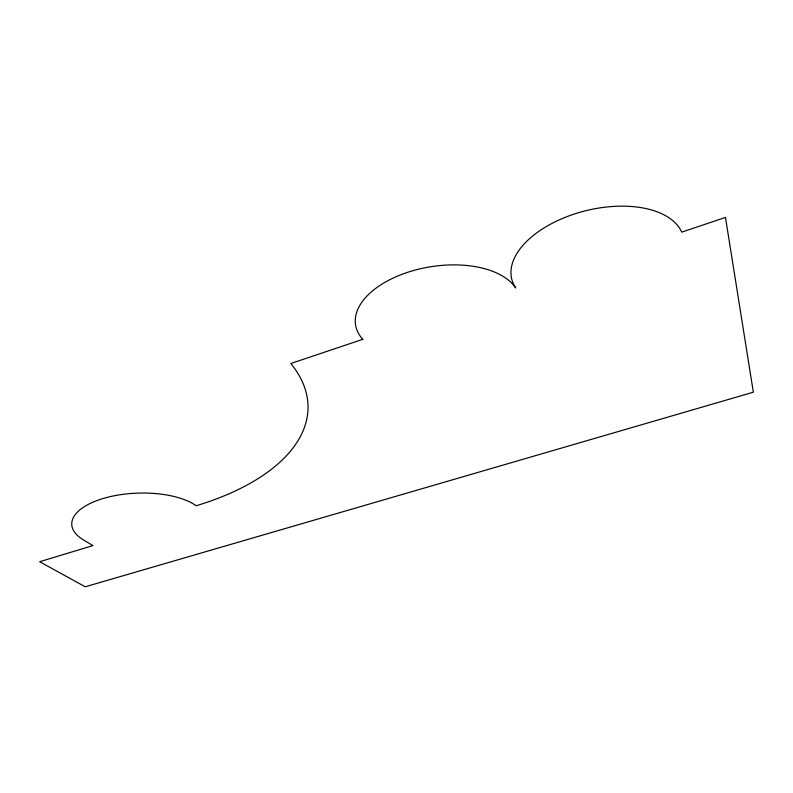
<?xml version="1.0" encoding="UTF-8"?>
<svg xmlns="http://www.w3.org/2000/svg" width="793" height="793" viewBox="0 0 793 793"><rect width="100%" height="100%" fill="white"/><g stroke="black" fill="none" stroke-linecap="round" stroke-linejoin="round"><path stroke-width="1.19" d="M362.798 339.325L290.783 363.521A233.608 115.689 0.1 0 1 196.208 505.746A66.86 28.915 -2 0 0 102.594 498.668A66.86 28.915 -2 0 0 83.671 540.073L92.94 545.594L39.65 561.722L85.248 586.79L753.35 392.198L725.476 217.431L681.722 232.131A88.36 48.591 -13.9 0 0 573.299 214.358A88.36 48.591 -13.9 0 0 515.698 287.938A83.245 45.578 -9.1 0 0 406.958 272.554A83.245 45.578 -9.1 0 0 362.798 339.325"/></g></svg>
